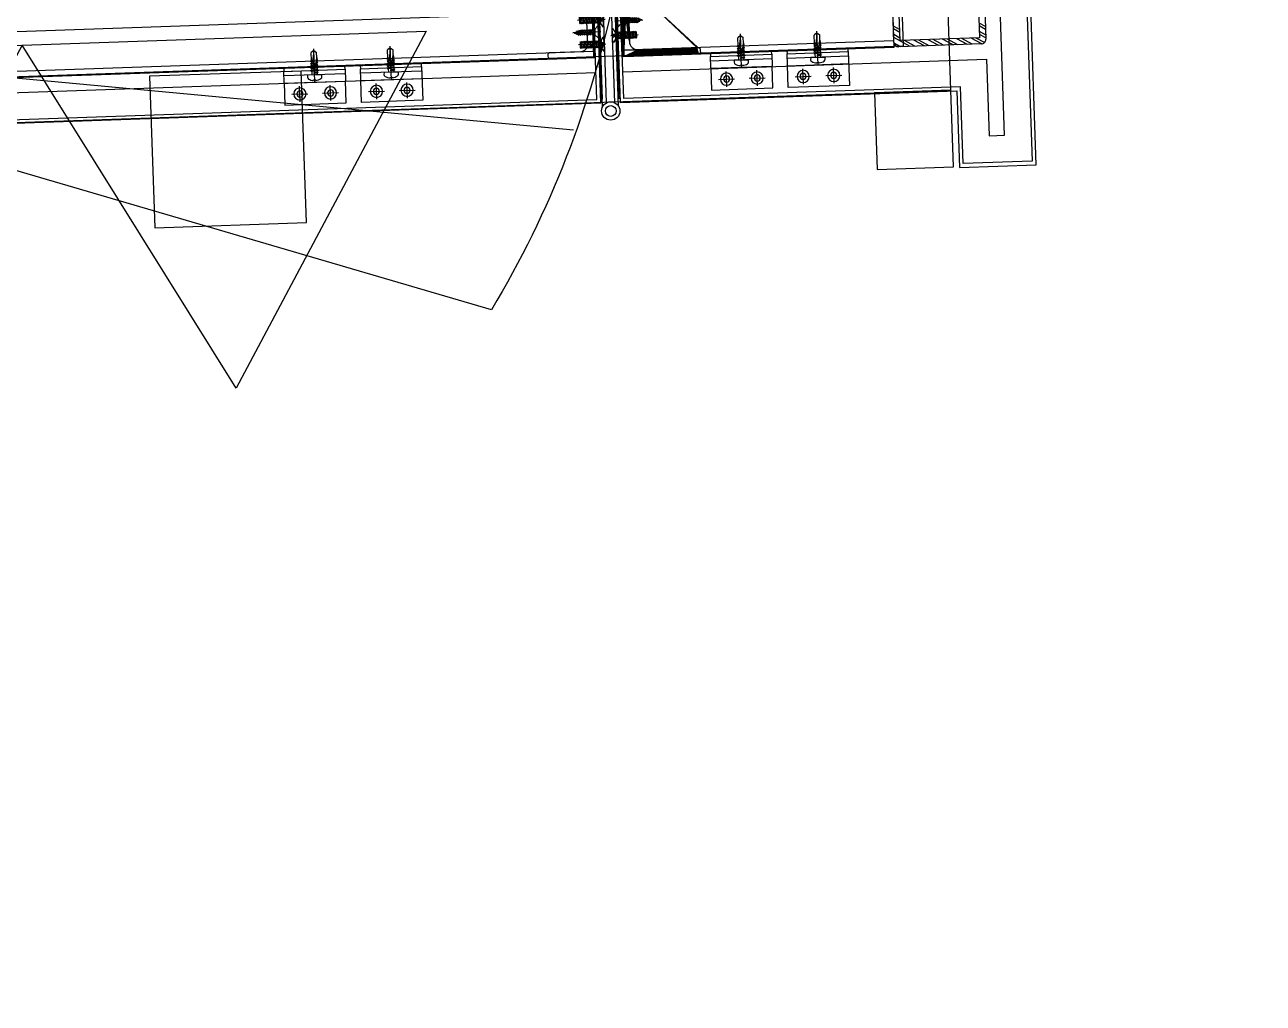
# Model space of a CAD drawing. Header units: inches. Extents: x 0 to 1813292486, y 0 to 3473589894.
# Drawn here: x 600506991 to 600507800, y 3473208569 to 3473209207 of the extents above; entities that cross this region are included whole.
import ezdxf

# ---------------------------------------------------------------- set-up
doc = ezdxf.new("R2010")
doc.units = ezdxf.units.IN
doc.header["$LTSCALE"] = 1000
doc.header["$MEASUREMENT"] = 0
for name, pattern in [('AX-MALL-WALL-P02-QT$0$CENTER', [2, 1.25, -0.25, 0.25, -0.25]), ('AX-MALL-WALL-P02-QT$0$DASHED', [0.75, 0.5, -0.25]), ('AX-MALL-WALL-P02-QT$0$HIDDEN', [0.375, 0.25, -0.125]), ('AX-MALL-WALL-P02-QT$0$HIDDENX2', [0.75, 0.5, -0.25])]:
    doc.linetypes.add(name, pattern=pattern)
for name, color, linetype in [('A-Anno-Note', 241, 'Continuous'), ('AX-MALL-P02-200$0$A-Anno-Note', 241, 'Continuous'), ('AX-MALL-WALL-P02$0$A-Anno-Note', 241, 'Continuous'), ('AX-MALL-WALL-P02-QT$0$@F08_Hardware', 13, 'Continuous'), ('AX-MALL-WALL-P02-QT$0$A-Anno-Note', 241, 'Continuous'), ('AX-MALL-WALL-P02-QT$0$A-Detl-Fine', 152, 'Continuous'), ('AX-MALL-WALL-P02-QT$0$A-Detl-Patt', 8, 'Continuous'), ('AX-MALL-WALL-P02-QT$0$A-Detl-Thin', 131, 'Continuous'), ('AX-MALL-WALL-P02-QT$0$AX-14#-WALL-XT-100$0$A-Detl-Fine', 152, 'Continuous'), ('AX-MALL-WALL-P02-QT$0$C18', 4, 'AX-MALL-WALL-P02-QT$0$CENTER'), ('AX-MALL-WALL-P02-QT$0$DASH', 8, 'AX-MALL-WALL-P02-QT$0$DASHED'), ('AX-MALL-WALL-P02-QT$0$F23_Wall', 2, 'Continuous'), ('AX-MALL-WALL-P02-QT$0$L18', 6, 'Continuous'), ('AX-MALL-WALL-P02-QT$0$M-Thin', 131, 'Continuous'), ('AX-MALL-WALL-P02-QT$0$PJ', 96, 'Continuous'), ('AX-MALL-WALL-P02-QT$0$STSF', 2, 'Continuous'), ('AX-MALL-WALL-P02-QT$0$tc', 4, 'Continuous'), ('AX-MALL-WALL-P02-QT$0$WZ', 2, 'Continuous'), ('AX-MALL-WALL-P02-QT$0$XC', 3, 'Continuous'), ('AX-MALL-WALL-P02-QT$0$XX', 6, 'AX-MALL-WALL-P02-QT$0$HIDDEN'), ('AX-MALL-WALL-P02-QT$0$zx', 1, 'AX-MALL-WALL-P02-QT$0$CENTER'), ('AX-MALL-WALL-P02-QT$0$尺寸标注', 8, 'Continuous'), ('PX-MALL-P02-LG$0$P-Exsh', 31, 'Continuous'), ('PX-MALL-P02-LG$0$P-Hydt-Boxx', 221, 'Continuous')]:
    doc.layers.add(name, color=color, linetype=linetype)

# ---------------------------------------------------------------- blocks, each defined once
blk = doc.blocks.new('AX-MALL-WALL-P02-QT$0$tj')
at = {"layer": 'AX-MALL-WALL-P02-QT$0$A-Detl-Patt'}
h = blk.add_hatch(dxfattribs=at)
h.set_pattern_fill('STEEL', color=256, scale=100.0000000000001, angle=50.43183869082386)
h.set_pattern_definition([(75.00000000004839, (-14278.19445574284, 156289.8254051208), (-153.3407249234246, 41.08752340989569), []), (75.00000000004839, (-14317.88195610046, 156358.5661673546), (-153.3407249234246, 41.08752340989569), [])])
edge = h.paths.add_edge_path()
edge.add_line((88101.273016572, 47666.64152574539), (87883.93542659283, 47459.84604215622))
edge.add_line((87883.93542659283, 47459.84604215622), (91571.54751467705, 43584.64122533798))
edge.add_arc((262949.389629302, 558937.705083496), 543101.4133620498, 251.6057364187558, 260.0288666978238)
edge.add_arc((172180.8466627672, -2862.146247219684), 27099.9982179492, 64.7128659603706, 96.9316049602786, ccw=False)
edge.add_arc((262948.9730309481, 558936.3205539446), 543099.9677998082, 261.6155114784545, 271.7251478115656)
edge.add_line((279298.9759148359, 16082.51663446426), (279298.9759315252, 16382.65274763107))
edge.add_arc((262948.9742454757, 558936.3204835369), 542799.9676941936, 261.62020364125146, 271.7261014454634, ccw=False)
edge.add_arc((172180.8456921196, -2862.14609140989), 27400.00151046549, 64.80631838577902, 96.83815911678944)
edge.add_arc((262949.394896181, 558937.7037490648), 542801.4137571028, 251.6136389015772, 260.02417327084333, ccw=False)
edge.add_line((91737.26096642017, 43845.69257831573), (88101.273016572, 47666.64152574539))
blk = doc.blocks.new('AX-MALL-WALL-P02-QT$0$jjzx2')
at = {"layer": 'AX-MALL-WALL-P02-QT$0$A-Detl-Fine'}
for points in [[(184532.5905005932, -128598.3761434555), (184541.2403966188, -128848.226457119), (185737.3219988346, -128806.8177371025), (185728.6689335108, -128556.9674711227)], [(184562.5725380182, -128597.3381562233), (184570.1844468117, -128817.2064323425), (185706.3015936613, -128777.8737001419), (185698.6869090796, -128558.0058383942)]]:
    blk.add_lwpolyline(points, dxfattribs=at)
blk.add_lwpolyline([(185689.0814121962, -128858.5032520294), (185739.0514750481, -128856.7732720375), (185737.321495533, -128806.8032097816), (185687.3514329195, -128808.5331892967)], close=True, dxfattribs=at)
blk = doc.blocks.new('AX-MALL-WALL-P02-QT$0$A$C002B55B7')
at = {"ltscale": 10}
h = blk.add_hatch(dxfattribs=at)
h.set_pattern_fill('ANSI32', color=1, scale=0.5, angle=1.272221872585407e-14)
h.set_pattern_definition([(44.99999999999999, (-15411800.43767611, -8863147.226349242), (-1.683798022700467, 1.683798022700466), []), (44.99999999999999, (-15411799.31514361, -8863147.226349242), (-1.683798022700467, 1.683798022700466), [])])
edge = h.paths.add_edge_path()
edge.add_line((0, 0), (0, 50))
edge.add_line((0, 50), (2.666666666045785, 50))
edge.add_arc((2.666666666045785, 48.66666666604578), 1.333333333954215, 0, 90, ccw=False)
edge.add_line((4, 48.66666666604578), (4, 9.5))
edge.add_arc((9.5, 9.5), 5.5, 180, 270)
edge.add_line((9.5, 4), (48.66666666604578, 4))
edge.add_arc((48.66666666604578, 2.666666666045785), 1.333333333954215, 0, 90, ccw=False)
edge.add_line((50, 2.666666666045785), (50, 0))
edge.add_line((50, 0), (0, 0))
at = {"color": 2}
blk.add_lwpolyline([(0, 0), (0, 50), (2.666666666045785, 50, -0.4142135623730951), (4, 48.66666666604578), (4, 9.5, 0.4142135623730951), (9.5, 4), (48.66666666604578, 4, -0.4142135623730951), (50, 2.666666666045785), (50, 0), (0, 0)], format="xyb", dxfattribs=at)
blk = doc.blocks.new('AX-MALL-WALL-P02-QT$0$ld')
at = {"layer": 'AX-MALL-WALL-P02-QT$0$@F08_Hardware'}
for p, q in [((-3.086409948303611, 0), (14.87003548886082, 0)), ((-2, 1.625000000007276), (-2, -1.624999999992724)), ((-2, 0.9399999999805004), (-0.7765429112259881, 0.9400000000096043)), ((0, 2.400000000001455), (-1.5, 4.625000000007276)), ((-0.7765429112259881, 0.9400000000096043), (-0.7765429112259881, -0.9399999999950523)), ((0, 2.400000000001455), (0, -2.399999999986903)), ((0.5, 1.900000000001455), (0.9532639619610563, 1.900000000001455)), ((1.319930628626025, 1.646504776326765), (0.9532639619610563, 1.900000000001455)), ((0.9532639619610563, 1.900000000001455), (0.9532639619610563, -1.899999999986903)), ((0.9532639619610563, 0.4465047763296752), (1.253263961960329, -2.253495223671052)), ((1.319930628626025, 1.646504776326765), (1.753263961960329, 2.246504776328948)), ((1.319930628626025, 1.646504776326765), (1.392152850850835, 0.9965047763289476)), ((2.319930628626025, 1.646504776326765), (1.753263961960329, 2.246504776328948)), ((1.753263961960329, 2.246504776328948), (2.253263961960329, -2.253495223671052)), ((2.319930628626025, 1.646504776326765), (2.753263961960329, 2.246504776328948)), ((2.319930628626025, 1.646504776326765), (2.392152850850835, 0.9965047763289476)), ((3.319930628626025, 1.646504776326765), (2.753263961960329, 2.246504776328948)), ((2.753263961960329, 2.246504776328948), (3.253263961960329, -2.253495223671052)), ((3.319930628626025, 1.646504776326765), (3.753263961960329, 2.246504776328948)), ((3.319930628626025, 1.646504776326765), (3.392152850850835, 0.9965047763289476)), ((4.319930628626025, 1.646504776326765), (3.753263961960329, 2.246504776328948)), ((3.753263961960329, 2.246504776328948), (4.253263961960329, -2.253495223671052)), ((4.319930628626025, 1.646504776326765), (4.753263961960329, 2.246504776328948)), ((4.319930628626025, 1.646504776326765), (4.392152850850835, 0.9965047763289476)), ((5.319930628626025, 1.646504776326765), (4.753263961960329, 2.246504776328948)), ((4.753263961960329, 2.246504776328948), (5.253263961960329, -2.253495223671052)), ((5.319930628626025, 1.646504776326765), (5.753263961960329, 2.246504776328948)), ((5.319930628626025, 1.646504776326765), (5.392152850850835, 0.9965047763289476)), ((6.319930628626025, 1.646504776326765), (5.753263961960329, 2.246504776328948)), ((5.753263961960329, 2.246504776328948), (6.253263961960329, -2.253495223671052)), ((6.319930628626025, 1.646504776326765), (6.753263961960329, 2.246504776328948)), ((6.319930628626025, 1.646504776326765), (6.392152850850835, 0.9965047763289476)), ((7.319930628626025, 1.646504776326765), (6.753263961960329, 2.246504776328948)), ((6.753263961960329, 2.246504776328948), (7.253263961960329, -2.253495223671052)), ((7.319930628626025, 1.646504776326765), (7.753263961960329, 2.246504776328948)), ((7.319930628626025, 1.646504776326765), (7.392152850850835, 0.9965047763289476)), ((8.319930628626025, 1.646504776326765), (7.753263961960329, 2.246504776328948)), ((7.753263961960329, 2.246504776328948), (8.253263961960329, -2.253495223671052)), ((8.319930628626025, 1.646504776326765), (8.753263961960329, 2.246504776328948)), ((8.319930628626025, 1.646504776326765), (8.392152850850835, 0.9965047763289476)), ((9.319930628626025, 1.646504776326765), (8.753263961960329, 2.246504776328948)), ((8.753263961960329, 2.246504776328948), (9.253263961960329, -2.253495223671052)), ((9.319930628626025, 1.646504776326765), (9.753263961960329, 2.246504776328948)), ((9.319930628626025, 1.646504776326765), (9.392152850850835, 0.9965047763289476)), ((10.31993062862603, 1.646504776326765), (9.753263961960329, 2.246504776328948)), ((9.753263961960329, 2.246504776328948), (10.25326396196033, -2.253495223671052)), ((10.31993062862603, 1.646504776326765), (10.75326396196033, 2.246504776328948)), ((10.31993062862603, 1.646504776326765), (10.39215285085083, 0.9965047763289476)), ((11.31993062862603, 1.646504776326765), (10.75326396196033, 2.246504776328948)), ((10.75326396196033, 2.246504776328948), (11.25326396196033, -2.253495223671052)), ((11.31993062862603, 1.646504776326765), (11.75326396196033, 2.246504776328948)), ((11.31993062862603, 1.646504776326765), (11.39215285085083, 0.9965047763289476)), ((12.31993062862603, 1.646504776326765), (11.75326396196033, 2.246504776328948)), ((11.75326396196033, 2.246504776328948), (12.25326396196033, -2.253495223671052)), ((12.31993062862603, 1.646504776326765), (12.75326396196033, 2.246504776328948)), ((12.31993062862603, 1.646504776326765), (12.39215285085083, 0.9965047763289476)), ((13.31993062862603, 1.646504776326765), (12.75326396196033, 2.246504776328948)), ((12.75326396196033, 2.246504776328948), (13.25326396196033, -2.253495223671052)), ((13.31993062862603, 1.646504776326765), (13.65326396196178, 2.108043237865786)), ((13.31993062862603, 1.646504776326765), (13.39215285085083, 0.9965047763289476)), ((13.65326396196178, 2.108043237865786), (13.65326396196178, -1.699649069825682)), ((-2, -0.9399999999950523), (-0.7765429112259881, -0.9399999999950523)), ((0, -2.399999999986903), (-1.5, -4.624999999992724)), ((0.5, -1.899999999986903), (0.9532639619610563, -1.899999999986903)), ((0.9532639619610563, -1.899999999986903), (1.253263961960329, -2.253495223671052)), ((1.686597295294632, -1.653495223672508), (1.253263961960329, -2.253495223671052)), ((1.614375073073461, -1.003495223671052), (1.686597295294632, -1.653495223672508)), ((1.686597295294632, -1.653495223672508), (2.253263961960329, -2.253495223671052)), ((2.686597295294632, -1.653495223672508), (2.253263961960329, -2.253495223671052)), ((2.614375073073461, -1.003495223671052), (2.686597295294632, -1.653495223672508)), ((2.686597295294632, -1.653495223672508), (3.253263961960329, -2.253495223671052)), ((3.686597295294632, -1.653495223672508), (3.253263961960329, -2.253495223671052)), ((3.614375073073461, -1.003495223671052), (3.686597295294632, -1.653495223672508)), ((3.686597295294632, -1.653495223672508), (3.753263961960329, -1.724083458964742)), ((3.753263961960329, -1.724083458964742), (4.253263961960329, -2.253495223671052)), ((4.686597295294632, -1.653495223672508), (4.253263961960329, -2.253495223671052)), ((4.614375073073461, -1.003495223671052), (4.686597295294632, -1.653495223672508)), ((4.686597295294632, -1.653495223672508), (5.253263961960329, -2.253495223671052)), ((5.686597295294632, -1.653495223672508), (5.253263961960329, -2.253495223671052)), ((5.614375073073461, -1.003495223671052), (5.686597295294632, -1.653495223672508)), ((5.686597295294632, -1.653495223672508), (6.253263961960329, -2.253495223671052)), ((6.686597295294632, -1.653495223672508), (6.253263961960329, -2.253495223671052)), ((6.614375073073461, -1.003495223671052), (6.686597295294632, -1.653495223672508)), ((6.686597295294632, -1.653495223672508), (7.253263961960329, -2.253495223671052)), ((7.686597295294632, -1.653495223672508), (7.253263961960329, -2.253495223671052)), ((7.614375073073461, -1.003495223671052), (7.686597295294632, -1.653495223672508)), ((7.686597295294632, -1.653495223672508), (8.253263961960329, -2.253495223671052)), ((8.686597295294632, -1.653495223672508), (8.253263961960329, -2.253495223671052)), ((8.614375073073461, -1.003495223671052), (8.686597295294632, -1.653495223672508)), ((8.686597295294632, -1.653495223672508), (9.253263961960329, -2.253495223671052)), ((9.686597295294632, -1.653495223672508), (9.253263961960329, -2.253495223671052)), ((9.614375073073461, -1.003495223671052), (9.686597295294632, -1.653495223672508)), ((9.686597295294632, -1.653495223672508), (10.25326396196033, -2.253495223671052)), ((10.68659729529463, -1.653495223672508), (10.25326396196033, -2.253495223671052)), ((10.61437507307346, -1.003495223671052), (10.68659729529463, -1.653495223672508)), ((10.68659729529463, -1.653495223672508), (11.25326396196033, -2.253495223671052)), ((11.68659729529463, -1.653495223672508), (11.25326396196033, -2.253495223671052)), ((11.61437507307346, -1.003495223671052), (11.68659729529463, -1.653495223672508)), ((11.68659729529463, -1.653495223672508), (12.25326396196033, -2.253495223671052)), ((12.68659729529463, -1.653495223672508), (12.25326396196033, -2.253495223671052)), ((12.61437507307346, -1.003495223671052), (12.68659729529463, -1.653495223672508)), ((12.68659729529463, -1.653495223672508), (13.25326396196033, -2.253495223671052)), ((13.65326396196178, -1.699649069825682), (13.25326396196033, -2.253495223671052))]:
    blk.add_line(p, q, dxfattribs=at)
blk.add_lwpolyline([(-1.5, -4.624999999992724), (-2, -4.624999999992724), (-2, 4.625000000007276), (-1.5, 4.625000000007276)], dxfattribs=at)
for centre, start, end in [((0.5, 2.400000000001455), 180, 270), ((0.5, -2.399999999986903), 90, 180)]:
    blk.add_arc(centre, 0.5, start, end, dxfattribs=at)
blk = doc.blocks.new('AX-MALL-WALL-P02-QT$0$GB846-85-ST3_5×16-C-H')
at = {"color": 3, "linetype": 'Continuous'}
for p, q in [((-2.350000000000051, 4.09999999999981), (-2.349999999999795, -4.100000000000207)), ((-2.350000000000051, 4.09999999999981), (-2.149999999999977, 4.099999999999795)), ((-2.149999999999977, 4.099999999999795), (-2.149999999999835, -4.100000000000207)), ((-2.149999999999977, 4.099999999999795), (0, 1.94999999999979)), ((0, 1.94999999999979), (0, 1.419999999999789)), ((0.09999999999999432, 1.319999999999794), (0.7950245569608967, 1.319999999999794)), ((1.051945426750365, 1.764999999999915), (0.7950245569608967, 1.319999999999794)), ((1.051945426750365, 1.764999999999915), (1.308866296539833, 1.319999999999794)), ((1.308866296539861, 1.319999999999794), (2.095024556960908, 1.31999999999978)), ((2.351945426750376, 1.764999999999915), (2.095024556960908, 1.319999999999794)), ((2.351945426750376, 1.764999999999915), (2.608866296539844, 1.319999999999794)), ((2.608866296539901, 1.31999999999978), (3.395024556960919, 1.319999999999794)), ((3.651945426750387, 1.764999999999915), (3.395024556960919, 1.319999999999794)), ((3.651945426750387, 1.764999999999915), (3.908866296539856, 1.319999999999794)), ((3.908866296539884, 1.31999999999978), (4.695024556960874, 1.319999999999794)), ((4.951945426750399, 1.764999999999915), (4.695024556960931, 1.319999999999794)), ((4.951945426750399, 1.764999999999915), (5.208866296539867, 1.319999999999794)), ((5.208866296539895, 1.31999999999978), (5.995024556960914, 1.31999999999978)), ((6.25194542675041, 1.764999999999915), (5.995024556960942, 1.319999999999794)), ((6.25194542675041, 1.764999999999915), (6.508866296539878, 1.319999999999794)), ((6.508866296539907, 1.31999999999978), (7.295024556960954, 1.31999999999978)), ((7.551945426750422, 1.764999999999915), (7.295024556960954, 1.319999999999794)), ((7.551945426750422, 1.764999999999915), (7.80886629653989, 1.319999999999794)), ((7.80886629653989, 1.31999999999978), (8.595024556960965, 1.319999999999794)), ((8.851945426750433, 1.764999999999915), (8.595024556960965, 1.319999999999794)), ((8.851945426750433, 1.764999999999915), (9.108866296539901, 1.319999999999794)), ((9.10886629653993, 1.319999999999794), (9.895024556960948, 1.319999999999794)), ((10.15194542675044, 1.764999999999915), (9.895024556960976, 1.319999999999794)), ((10.15194542675044, 1.764999999999915), (10.40886629653991, 1.319999999999794)), ((10.40886629653991, 1.319999999999794), (10.46323809766736, 1.319999999999794)), ((11.28316833731253, 0.9803737745389469), (10.46323809766736, 1.319999999999794)), ((11.50758828104162, 1.369080519309406), (11.28316833731253, 0.9803737745389469)), ((11.50758828104162, 1.369080519309406), (11.87308449909588, 0.7360224996652249)), ((13.65000000000009, -2.557953848736361e-13), (11.87308449909588, 0.7360224996652107)), ((-2.349999999999795, -4.100000000000207), (-2.149999999999835, -4.100000000000207)), ((-2.149999999999835, -4.100000000000207), (0.1557106781187656, -1.79428932188155)), ((0.2480545732497035, -1.765000000000214), (0.2264213562374096, -1.765000000000214)), ((0.5049754430391431, -1.320000000000192), (0.2480545732497035, -1.765000000000214)), ((0.5049754430391147, -1.320000000000164), (1.291133703460275, -1.320000000000164)), ((1.291133703460304, -1.320000000000192), (1.548054573249715, -1.765000000000214)), ((1.804975443039154, -1.320000000000192), (1.548054573249715, -1.765000000000214)), ((1.804975443039154, -1.320000000000178), (2.591133703460315, -1.320000000000192)), ((2.591133703460315, -1.320000000000192), (2.848054573249726, -1.765000000000214)), ((3.104975443039166, -1.320000000000192), (2.848054573249726, -1.765000000000214)), ((3.104975443039137, -1.320000000000164), (3.891133703460326, -1.320000000000178)), ((3.891133703460326, -1.320000000000192), (4.148054573249738, -1.765000000000214)), ((4.404975443039177, -1.320000000000192), (4.148054573249738, -1.765000000000214)), ((4.404975443039149, -1.320000000000178), (5.191133703460338, -1.320000000000192)), ((5.191133703460338, -1.320000000000192), (5.448054573249749, -1.765000000000214)), ((5.704975443039189, -1.320000000000192), (5.448054573249749, -1.765000000000214)), ((5.704975443039189, -1.320000000000192), (6.491133703460349, -1.320000000000192)), ((6.491133703460349, -1.320000000000192), (6.74805457324976, -1.765000000000214)), ((7.0049754430392, -1.320000000000192), (6.74805457324976, -1.765000000000214)), ((7.004975443039172, -1.320000000000178), (7.79113370346036, -1.320000000000178)), ((7.79113370346036, -1.320000000000192), (8.048054573249772, -1.765000000000214)), ((8.304975443039211, -1.320000000000192), (8.048054573249772, -1.765000000000214)), ((8.304975443039211, -1.320000000000178), (9.091133703460372, -1.320000000000178)), ((9.091133703460372, -1.320000000000192), (9.348054573249783, -1.765000000000214)), ((9.604975443039223, -1.320000000000192), (9.348054573249783, -1.765000000000214)), ((9.604975443039223, -1.320000000000178), (10.40759906498641, -1.320000000000235)), ((10.40759906498641, -1.320000000000235), (10.64275694121662, -1.727305389430967)), ((11.00825315927105, -1.094247369786629), (10.64275694121662, -1.727305389430967)), ((11.64682206621967, -0.8297434680187052), (11.00825315927105, -1.094247369786629)), ((11.64682206621967, -0.8297434680187052), (11.87124200994879, -1.218450212789207)), ((12.23673822800311, -0.5853921931448838), (11.87124200994879, -1.218450212789207)), ((13.65000000000009, -1.989519660128281e-13), (12.23673822800311, -0.585392193144898))]:
    blk.add_line(p, q, dxfattribs=at)
at = {"color": 6, "linetype": 'Continuous'}
for p, q in [((0, 1.419999999999789), (0, -1.95000000000033)), ((2.842170943040401e-14, 1.367181195972819), (0.5049754430391431, -1.320000000000192)), ((0.7950245569608967, 1.319999999999794), (1.291133703460304, -1.320000000000192)), ((1.051945426750422, 1.764999999999816), (1.548054573249715, -1.7650000000002)), ((1.308866296539833, 1.319999999999794), (1.804975443039154, -1.320000000000192)), ((2.095024556960908, 1.319999999999794), (2.591133703460315, -1.320000000000192)), ((2.351945426750433, 1.764999999999816), (2.848054573249726, -1.7650000000002)), ((2.608866296539844, 1.319999999999794), (3.104975443039166, -1.320000000000192)), ((3.395024556960919, 1.319999999999794), (3.891133703460326, -1.320000000000192)), ((3.651945426750444, 1.764999999999816), (4.148054573249738, -1.7650000000002)), ((3.908866296539856, 1.319999999999794), (4.404975443039177, -1.320000000000192)), ((4.695024556960931, 1.319999999999794), (5.191133703460338, -1.320000000000192)), ((4.951945426750456, 1.764999999999816), (5.448054573249749, -1.7650000000002)), ((5.208866296539867, 1.319999999999794), (5.704975443039189, -1.320000000000192)), ((5.995024556960942, 1.319999999999794), (6.491133703460349, -1.320000000000192)), ((6.251945426750467, 1.764999999999816), (6.74805457324976, -1.7650000000002)), ((6.508866296539878, 1.319999999999794), (7.0049754430392, -1.320000000000192)), ((7.295024556960954, 1.319999999999794), (7.79113370346036, -1.320000000000192)), ((7.551945426750478, 1.764999999999816), (8.048054573249772, -1.7650000000002)), ((7.80886629653989, 1.319999999999794), (8.304975443039211, -1.320000000000192)), ((8.595024556960965, 1.319999999999794), (9.091133703460372, -1.320000000000192)), ((8.85194542675049, 1.764999999999816), (9.348054573249783, -1.7650000000002)), ((9.108866296539901, 1.319999999999794), (9.604975443039223, -1.320000000000192)), ((9.895024556960976, 1.319999999999794), (10.40759906498641, -1.320000000000235)), ((10.1519454267505, 1.764999999999816), (10.64275694121662, -1.727305389430967)), ((10.40886629653991, 1.319999999999794), (11.00825315927105, -1.094247369786629)), ((11.28316833731253, 0.9803737745389469), (11.64682206621967, -0.8297434680187052)), ((11.50758828104162, 1.369080519309406), (11.87124200994879, -1.218450212789207)), ((11.87308449909588, 0.7360224996651965), (12.23673822800311, -0.5853921931448838)), ((5.684341886080801e-14, -3.979039320256561e-13), (0.2480545732497035, -1.7650000000002))]:
    blk.add_line(p, q, dxfattribs=at)
at = {"color": 1, "linetype": 'AX-MALL-WALL-P02-QT$0$CENTER', "ltscale": 2.357947691000002}
for p, q in [((-3.92423110522725, -1.84741111297626e-13), (2.842170943040401e-14, -1.989519660128281e-13)), ((-3.490566122965134, -1.989519660128281e-13), (14.33188799097064, -1.989519660128281e-13))]:
    blk.add_line(p, q, dxfattribs=at)
at = {"color": 3, "linetype": 'Continuous'}
for centre, start, end in [((0.09999999999999432, 1.419999999999789), 180.0000000000024, 270), ((0.2264213562374096, -1.865000000000208), 90, 135.0000000000006)]:
    blk.add_arc(centre, 0.1, start, end, dxfattribs=at)
blk = doc.blocks.new('*U198')
at = {"layer": 'AX-MALL-WALL-P02-QT$0$C18', "color": 1, "ltscale": 2}
blk.add_line((0, 5.142561988594025), (0, -17.03404386090006), dxfattribs=at)
at = {"layer": 'AX-MALL-WALL-P02-QT$0$L18', "color": 4}
for p, q in [((-1.790000000000873, -1.147816335795142), (-1.790000000000873, 0)), ((1.790000000000873, -2.247816335793686), (1.790000000000873, 0)), ((-2.399999999999636, -1.5), (-1.790000000000873, -1.147816335795142)), ((-2.399999999999636, -1.5), (0.2342809638412291, -1.225595732932561)), ((-2.399999999999636, -1.5), (-1.790000000000873, -1.852183664204858)), ((-2.399999999999636, -3.100000000000364), (2.399999999999636, -2.600000000000364)), ((-2.399999999999636, -3.100000000000364), (-1.790000000000873, -2.747816335793686)), ((-2.399999999999636, -3.100000000000364), (-1.790000000000873, -3.452183664205222)), ((-2.399999999999636, -4.700000000000728), (2.399999999999636, -4.200000000000728)), ((-2.399999999999636, -4.700000000000728), (-1.790000000000873, -4.34781633579405)), ((-2.399999999999636, -4.700000000000728), (-1.790000000000873, -5.052183664205586)), ((-2.399999999999636, -6.299999999999272), (2.399999999999636, -5.799999999999272)), ((-2.399999999999636, -6.299999999999272), (-1.790000000000873, -5.947816335794414)), ((-2.399999999999636, -6.299999999999272), (-1.790000000000873, -6.65218366420595)), ((-2.399999999999636, -7.899999999999636), (-1.790000000000873, -7.547816335794778)), ((-2.399999999999636, -7.899999999999636), (-1.273355612604064, -7.78264120964559)), ((-2.399999999999636, -7.899999999999636), (-1.790000000000873, -8.252183664206314)), ((-1.790000000000873, -1.147816335795142), (0.2342809638412291, -0.8650955307894037)), ((-1.790000000000873, -1.852183664204858), (0.2342809638412291, -1.56946285919912)), ((-1.790000000000873, -2.747816335793686), (-1.790000000000873, -1.852183664204858)), ((-1.790000000000873, -2.747816335793686), (1.790000000000873, -2.247816335793686)), ((-1.790000000000873, -3.452183664205222), (1.790000000000873, -2.952183664205222)), ((-1.790000000000873, -4.34781633579405), (-1.790000000000873, -3.452183664205222)), ((-1.790000000000873, -4.34781633579405), (1.790000000000873, -3.84781633579405)), ((-1.790000000000873, -5.052183664205586), (1.790000000000873, -4.552183664205586)), ((-1.790000000000873, -5.947816335794414), (-1.790000000000873, -5.052183664205586)), ((-1.790000000000873, -5.947816335794414), (1.790000000000873, -5.447816335794414)), ((-1.790000000000873, -6.65218366420595), (1.790000000000873, -6.15218366420595)), ((-1.790000000000873, -7.547816335794778), (-1.790000000000873, -6.65218366420595)), ((-1.790000000000873, -7.547816335794778), (-0.9175382126813929, -7.425964130861757)), ((0.2342809638412291, -0.8650955307894037), (0.2342809638412291, -1.56946285919912)), ((0.4333070988686814, -7.237298584555901), (1.790000000000873, -7.047816335794778)), ((0.7141825614198751, -7.575605983185596), (2.399999999999636, -7.399999999999636)), ((0.7141825614198751, -7.90243749641013), (1.790000000000873, -7.752183664206314)), ((2.399999999999636, -2.600000000000364), (1.790000000000873, -2.247816335793686)), ((2.399999999999636, -2.600000000000364), (1.790000000000873, -2.952183664205222)), ((1.790000000000873, -3.84781633579405), (1.790000000000873, -2.952183664205222)), ((2.399999999999636, -4.200000000000728), (1.790000000000873, -3.84781633579405)), ((2.399999999999636, -4.200000000000728), (1.790000000000873, -4.552183664205586)), ((1.790000000000873, -5.447816335794414), (1.790000000000873, -4.552183664205586)), ((2.399999999999636, -5.799999999999272), (1.790000000000873, -5.447816335794414)), ((2.399999999999636, -5.799999999999272), (1.790000000000873, -6.15218366420595)), ((1.790000000000873, -7.047816335794778), (1.790000000000873, -6.15218366420595)), ((2.399999999999636, -7.399999999999636), (1.790000000000873, -7.047816335794778)), ((2.399999999999636, -7.399999999999636), (1.790000000000873, -7.752183664206314)), ((1.790000000000873, -8.647816335795142), (1.790000000000873, -7.752183664206314)), ((-2.399999999999636, -9.5), (-1.790000000000873, -9.147816335795142)), ((-2.399999999999636, -9.5), (-1.518995326587174, -9.408228679852982)), ((-2.399999999999636, -9.5), (-1.790000000000873, -9.852183664204858)), ((-1.790000000000873, -8.252183664206314), (-1.334698446698894, -8.188594061788535)), ((-1.790000000000873, -9.147816335795142), (-1.790000000000873, -8.252183664206314)), ((-1.790000000000873, -9.147816335795142), (-1.472953762578982, -9.103536135036848)), ((-1.790000000000873, -9.852183664204858), (-1.581684194792615, -9.823089278002954)), ((-1.790000000000873, -11.20167565273914), (-1.790000000000873, -9.852183664204858)), ((-1.790000000000873, -11.20167565273914), (-1.790000000000873, -14.60000000000036)), ((0, -16), (-1.790000000000873, -14.60000000000036)), ((0, -16), (1.790000000000873, -14.60000000000036)), ((0.7141825614198751, -8.798070167998958), (1.790000000000873, -8.647816335795142)), ((0.7141825614198751, -9.17560598318596), (2.399999999999636, -9)), ((0.7141825614198751, -9.502437496410494), (1.790000000000873, -9.352183664204858)), ((2.399999999999636, -9), (1.790000000000873, -8.647816335795142)), ((2.399999999999636, -9), (1.790000000000873, -9.352183664204858)), ((1.790000000000873, -9.352183664204858), (1.790000000000873, -14.60000000000036))]:
    blk.add_line(p, q, dxfattribs=at)
blk.add_lwpolyline([(4.549999999999272, 0, 0.414213562373095), (4.75, 0.2000000000007276), (4.75, 1.39147638815848, 0.2654033233867933), (4.06568705400241, 2.589861303315047, 0.108659312189883), (0.7999999999992724, 3.659899496853541), (0.7999999999992724, 3.315608971053734), (-0.7999999999992724, 3.315608971053734), (-0.7999999999992724, 3.659899496853541, 0.1086593121898847), (-4.06568705400241, 2.589861303315047, 0.2654033233867933), (-4.75, 1.39147638815848), (-4.75, 0.2000000000007276, 0.414213562373095), (-4.549999999999272, 0)], format="xyb", close=True, dxfattribs=at)
blk.add_lwpolyline([(0, -16), (0.7141825614198751, -10.25704931750261), (0.7141825614198751, -7.536688384094305, 0.4176573264866609), (0.4106596181591158, -7.236709070022698, 0.08336651052848376), (-1.234698998669046, -7.526820576113096), (-1.790000000000873, -11.20167565273914)], format="xyb", dxfattribs=at)
blk = doc.blocks.new('AX-MALL-WALL-P02-QT$0$盘头自钻自攻钉ST4-8')
at = {"layer": 'AX-MALL-WALL-P02-QT$0$尺寸标注'}
blk.add_blockref('*U198', (0, 0), dxfattribs=at)
blk = doc.blocks.new('AX-MALL-WALL-P02-QT$0$A$C61293B14')
at = {"layer": 'AX-MALL-WALL-P02-QT$0$tc'}
for radius in [4, 2]:
    blk.add_circle((0, 0), radius, dxfattribs=at)
at = {"layer": 'AX-MALL-WALL-P02-QT$0$zx'}
for p, q in [((-5.199824257346336, 0), (5.199824257317232, 0)), ((0, 5.036975615854317), (0, -5.036975615847041))]:
    blk.add_line(p, q, dxfattribs=at)
blk = doc.blocks.new('AX-MALL-WALL-P02-QT$0$A$C41DD6A87')
at = {"layer": 'AX-MALL-WALL-P02-QT$0$tc'}
h = blk.add_hatch(dxfattribs=at)
h.set_pattern_fill('ANSI31', color=256, scale=0.5, angle=-90.00000000000001, style=0)
h.set_pattern_definition([(225.0000000000001, (28362.68611018802, -179426.704915055), (-1.122532015133644, 1.122532015133644), [])])
h.paths.add_polyline_path([(40, 20), (0, 20), (0, 22), (40, 22)])
at = {"layer": 'AX-MALL-WALL-P02-QT$0$PJ'}
for points in [[(40, 20), (0, 20), (0, 22), (40, 22)], [(40, 20), (0, 20), (0, -2.00031700823456), (40, -2.00031700823456)]]:
    blk.add_lwpolyline(points, close=True, dxfattribs=at)
at = {"layer": 'AX-MALL-WALL-P02-QT$0$XX'}
for p, q in [((0, 17), (40, 17)), ((0, 11.99968299176544), (40, 11.99968299176544))]:
    blk.add_line(p, q, dxfattribs=at)
at = {"layer": 'AX-MALL-WALL-P02-QT$0$tc', "rotation": 180}
for p in [(10.00773325189948, 4.856510433368385), (30.00773325189948, 4.856510433368385)]:
    blk.add_blockref('AX-MALL-WALL-P02-QT$0$A$C61293B14', p, dxfattribs=at)
at = {"layer": 'AX-MALL-WALL-P02-QT$0$WZ', "extrusion": (1.112429078900672e-34, 1.017801628166565e-23, -1), "zscale": -1, "rotation": 180}
blk.add_blockref('AX-MALL-WALL-P02-QT$0$盘头自钻自攻钉ST4-8', (-20, 17), dxfattribs=at)
blk = doc.blocks.new('AX-MALL-WALL-P02-QT$0$A$C715D18B8')
at = {"layer": 'AX-MALL-WALL-P02-QT$0$tc'}
h = blk.add_hatch(dxfattribs=at)
h.set_pattern_fill('ANSI31', color=256, scale=0.5, angle=-180, style=0)
h.set_pattern_definition([(225, (28362.68611018802, -179426.704915055), (-1.122532015133644, 1.122532015133644), [])])
h.paths.add_polyline_path([(40, 20), (0, 20), (0, 22), (40, 22)])
at = {"layer": 'AX-MALL-WALL-P02-QT$0$PJ'}
blk.add_line((0, 17), (40, 17), dxfattribs=at)
blk.add_lwpolyline([(40, 20), (0, 20), (0, 22), (40, 22)], close=True, dxfattribs=at)
blk.add_lwpolyline([(40, 12.49968299269676), (40, 20), (0, 20), (0, 12.49968299269676)], dxfattribs=at)
at = {"layer": 'AX-MALL-WALL-P02-QT$0$XX'}
blk.add_line((0, 11.99968299269676), (40, 11.99968299269676), dxfattribs=at)
blk.add_lwpolyline([(40, 12.49968299269676), (40, -2.000317007303238), (0, -2.000317007303238), (0, 12.49968299269676)], dxfattribs=at)
at = {"layer": 'AX-MALL-WALL-P02-QT$0$tc', "rotation": 180}
for p in [(10.00773325189948, 4.856510434299707), (30.00773325189948, 4.856510434299707)]:
    blk.add_blockref('AX-MALL-WALL-P02-QT$0$A$C61293B14', p, dxfattribs=at)
at = {"layer": 'AX-MALL-WALL-P02-QT$0$WZ', "extrusion": (1.112470375349305e-34, 1.017801628166565e-23, -1), "zscale": -1, "rotation": 180}
blk.add_blockref('AX-MALL-WALL-P02-QT$0$盘头自钻自攻钉ST4-8', (-20, 17), dxfattribs=at)
blk = doc.blocks.new('AX-MALL-WALL-P02-QT$0$A$C4D6066B9')
at = {"rotation": 180}
for name, p in [('AX-MALL-WALL-P02-QT$0$A$C715D18B8', (0, 22)), ('AX-MALL-WALL-P02-QT$0$A$C41DD6A87', (50, 22))]:
    blk.add_blockref(name, p, dxfattribs=at)
blk = doc.blocks.new('AX-MALL-WALL-P02-QT$0$1300XF')
at = {"ltscale": 10}
h = blk.add_hatch(dxfattribs=at)
h.set_pattern_fill('ANSI32', color=1, scale=0.5, angle=0.00822938561474375)
h.set_pattern_definition([(45.00822938561474, (-14800619.95787651, -9006674.25983179), (-1.684039849030149, 1.683556161634803), []), (45.00822938561474, (-14800618.83534402, -9006674.259670561), (-1.684039849030149, 1.683556161634803), [])])
edge = h.paths.add_edge_path()
edge.add_line((927.608148522675, -464.7940306160017), (935.0587640907615, -435.7339492756873))
edge.add_line((935.0587640907615, -435.7339492756873), (932.4756457525655, -435.0716723482474))
edge.add_arc((932.1445072739734, -436.3632315229042), 1.333333339283384, 75.6198766673752, 165.6198766673752)
edge.add_line((930.8529480993166, -436.0320930443122), (925.8444787506596, -455.5669255033135))
edge.add_arc((921.4854665529565, -454.4493331667036), 4.499999996730435, 255.619876967574, 345.61987696757404, ccw=False)
edge.add_line((920.3678742163465, -458.8083453644067), (900.8330417609541, -453.799876026751))
edge.add_arc((900.5019032880082, -455.0914351883112), 1.333333325194747, 75.61987676262761, 165.6198767626276)
edge.add_line((899.210344126448, -454.7602967153653), (898.548067178519, -457.3434150535031))
edge.add_line((898.548067178519, -457.3434150535031), (927.608148522675, -464.7940306160017))
at = {"layer": 'AX-MALL-WALL-P02-QT$0$M-Thin', "linetype": 'Continuous'}
h = blk.add_hatch(dxfattribs=at)
h.set_pattern_fill('ANSI37', color=8, angle=270, style=0)
h.set_pattern_definition([(314.9999999999999, (-27469772.11051247, 46087510.2456787), (2.245064030267289, 2.245064030267288), []), (45, (-27469772.11051247, 46087510.2456787), (-2.245064030267288, 2.245064030267289), [])])
h.paths.add_polyline_path([(936.2815259303898, -495.4048486705869), (935.3128208852722, -495.1566339432611), (953.4215885325684, -424.4837322700769), (954.3902935758815, -424.7319470010698)])
h = blk.add_hatch(dxfattribs=at)
h.set_pattern_fill('ANSI37', color=8, angle=270, style=0)
h.set_pattern_definition([(314.9999999999999, (-27469781.80739798, 46087469.09963483), (2.245064030267289, 2.245064030267288), []), (45, (-27469781.80739798, 46087469.09963483), (-2.245064030267288, 2.245064030267289), [])])
h.paths.add_polyline_path([(946.4978983532637, -469.6342116054147), (945.5291933155968, -469.3859968818724), (957.9399292897433, -420.9507449306548), (958.9086343328818, -421.1989596411586)])
h = blk.add_hatch(dxfattribs=at)
h.set_pattern_fill('ANSI37', color=8, angle=270, style=0)
h.set_pattern_definition([(314.9999999999999, (-27570213.74020114, 46243201.21663786), (2.245064030267289, 2.245064030267288), []), (45, (-27570213.74020114, 46243201.21663786), (-2.245064030267288, 2.245064030267289), [])])
h.paths.add_polyline_path([(927.6081500835717, -464.7940245735808), (928.5768551193178, -465.0422392915934), (936.0203368197544, -435.9810661896481), (935.051631776616, -435.7328514847904)])
h = blk.add_hatch(dxfattribs=at)
h.set_pattern_fill('ANSI37', color=8, angle=270, style=0)
h.set_pattern_definition([(314.9999999999999, (-27570215.54331563, 46243242.36268171), (2.245064030267289, 2.245064030267288), []), (45, (-27570215.54331563, 46243242.36268171), (-2.245064030267288, 2.245064030267289), [])])
h.paths.add_polyline_path([(925.1414179670974, -492.5503793973476), (924.1727129332721, -492.3021646682173), (938.442606769444, -436.6022520288243), (939.4113118089736, -436.8504667579546)])
at = {"color": 8}
for p, q in [((1124.191081777157, -503.5532036013901), (1120.904094310419, -500.2662161345943)), ((1127.730033567175, -516.0724124833941), (1119.072394248098, -507.414773164317)), ((1122.817306877987, -508.9146207942977), (1119.530319411249, -505.6276333276182)), ((1123.733156613947, -505.3403434380889), (1120.446169147326, -502.0533559713513)), ((1121.693021520914, -514.5255275274976), (1118.187555603683, -511.0200616102666)), ((1130.748541547044, -516.8458554632962), (1125.196766747104, -511.2940806634142)), ((1136.785553595051, -518.3927404191345), (1131.233778797032, -512.8409656211152)), ((1139.804061574803, -519.1661833989783), (1134.2522867769, -513.6144086010172)), ((1145.841073622927, -520.7130683567375), (1140.289298824908, -515.1612935587182)), ((1148.859581602679, -521.4865113365813), (1143.307806804776, -515.9347365386784)), ((1177.993630584271, -519.1896648649126), (1174.706643113808, -515.9026773944497)), ((1178.451555747539, -517.4025250282139), (1175.164568277018, -514.1155375577509)), ((1154.896593648882, -523.0333962924778), (1149.344818850979, -517.4816214945167)), ((1157.915101628692, -523.8068392723799), (1152.363326830731, -518.2550644744188)), ((1163.952113676816, -525.3537242300226), (1158.400338876992, -519.8019494302571)), ((1166.970621656568, -526.1271672099247), (1161.418846856744, -520.5753924101009)), ((1172.992289086746, -527.6587075497373), (1167.455858904868, -522.1222773678601)), ((1174.915188586281, -527.3365420494229), (1170.47436688462, -522.8957203477621)), ((1176.619855686964, -524.5510820596828), (1173.332868216559, -521.2640945892781)), ((1177.077780850232, -522.7639422230422), (1173.790793379769, -519.4769547525793))]:
    blk.add_line(p, q, dxfattribs=at)
at = {"color": 4, "ltscale": 10}
blk.add_lwpolyline([(952.2166069821105, -429.1864013746381, -0.08331468260540871), (817.0773010216653, -604.1000171712949), (274.1162508055568, -255.7887004967779), (952.2949094976648, -429.2064241860062), (996.8880384489894, -254.8176262397319), (318.7093797512352, -81.39990255609155), (274.1162508055568, -255.7887004967779)], format="xyb", dxfattribs=at)
at = {"color": 3, "ltscale": 10}
blk.add_lwpolyline([(923.5521761383861, -494.7239272817387), (267.2534666656866, -326.5625127814128), (282.1684462223202, -268.3424600809813), (284.590208824724, -268.9629968851223)], dxfattribs=at)
at = {"color": 8, "linetype": 'AX-MALL-WALL-P02-QT$0$HIDDENX2', "ltscale": 15}
blk.add_lwpolyline([(279.0832347776741, -294.4952929709107), (928.6010089553893, -460.9192044194788)], dxfattribs=at)
at = {"color": 2, "ltscale": 10}
blk.add_lwpolyline([(934.0866869147867, -499.9418543819338), (953.4215885325684, -424.4837322700769), (950.9998259339482, -423.8631954770535), (932.2675759475096, -496.9693552757963)], dxfattribs=at)
at = {"layer": 'AX-MALL-WALL-P02-QT$0$A-Anno-Note', "color": 3}
for points in [[(284.590208824724, -268.9629968851223), (270.2957660797401, -324.7612869851291), (921.7509503363981, -491.6816278770566)], [(274.6395236738026, -307.8089487962425), (926.0947079192265, -474.7292896881117)], [(921.7509503363981, -491.6816278770566), (936.0311015433981, -435.9839002731605)], [(923.5521761383861, -494.7239272817387), (938.4426691922708, -436.6020085550263), (936.0209066029638, -435.9814717713743)]]:
    blk.add_lwpolyline(points, dxfattribs=at)
at = {"layer": 'AX-MALL-WALL-P02-QT$0$A-Anno-Note', "color": 2}
for points in [[(285.5340348462923, -269.3082487191423), (935.0518090166152, -435.732160186395)], [(278.0903759002686, -298.3701131269336), (928.5768551193178, -465.0422392915934)], [(278.0903759002686, -298.3701131269336), (928.5768551193178, -465.0422392915934)], [(946.4978983532637, -469.6342116054147), (962.965884052217, -473.8538618534803)]]:
    blk.add_lwpolyline(points, dxfattribs=at)
blk.add_lwpolyline([(927.608148522675, -464.7940306160017), (935.0587640907615, -435.7339492756873), (932.4756457525655, -435.0716723482474, 0.4142135623730951), (930.8529480993166, -436.0320930443122), (925.8444787506596, -455.5669255033135, -0.4142135623730951), (920.3678742163465, -458.8083453644067), (900.8330417609541, -453.799876026751, 0.4142135623730951), (899.210344126448, -454.7602967153653), (898.548067178519, -457.3434150535031), (927.608148522675, -464.7940306160017)], format="xyb", dxfattribs=at)
at = {"layer": 'AX-MALL-WALL-P02-QT$0$A-Anno-Note', "color": 6}
blk.add_lwpolyline([(947.4907572306693, -465.7593914549798), (963.9587429277599, -469.9790416955948)], dxfattribs=at)
at = {"layer": 'AX-MALL-WALL-P02-QT$0$AX-14#-WALL-XT-100$0$A-Detl-Fine', "color": 2}
blk.add_lwpolyline([(928.5768551211222, -465.0422392934561), (936.0272754784673, -435.9829193092883)], dxfattribs=at)
at = {"layer": 'AX-MALL-WALL-P02-QT$0$DASH', "color": 8, "linetype": 'AX-MALL-WALL-P02-QT$0$HIDDENX2', "ltscale": 5}
blk.add_line((1118.517087886052, -509.5819615703076), (947.4908799417317, -465.7589125335217), dxfattribs=at)
at = {"layer": 'AX-MALL-WALL-P02-QT$0$F23_Wall'}
blk.add_lwpolyline([(923.9152840077877, -497.3355998322368), (939.4112493823632, -436.8507102317526), (941.833011973591, -437.4712470378727), (926.9396982136532, -495.6041743252426)], dxfattribs=at)
for radius in [6, 3.5]:
    blk.add_circle((928.2799868601724, -501.4525609668344), radius, dxfattribs=at)
at = {"layer": 'AX-MALL-WALL-P02-QT$0$M-Thin', "color": 8, "linetype": 'Continuous'}
for points in [[(936.2815259303898, -495.4048486705869), (935.3128208852722, -495.1566339432611), (953.4215885325684, -424.4837322700769), (954.3902935758815, -424.7319470010698)], [(946.4978983532637, -469.6342116054147), (945.5291933155968, -469.3859968818724), (957.9399292897433, -420.9507449306548), (958.9086343328818, -421.1989596411586)], [(927.6081500835717, -464.7940245735808), (928.5768551193178, -465.0422392915934), (936.0203368197544, -435.9810661896481), (935.051631776616, -435.7328514847904)], [(925.1414179670974, -492.5503793973476), (924.1727129332721, -492.3021646682173), (938.442606769444, -436.6022520288243), (939.4113118089736, -436.8504667579546)]]:
    blk.add_lwpolyline(points, close=True, dxfattribs=at)
at = {"layer": 'AX-MALL-WALL-P02-QT$0$STSF'}
for p, q in [((958.9089679121971, -421.1976577918394), (946.4980210699723, -469.6337326839566)), ((1118.26873820083, -510.5511933788075), (1136.636627454252, -438.8670204691007)), ((1122.391773078591, -510.5753472093493), (1140.263232883066, -440.8285843972117)), ((1190.635894924344, -453.7357498071506), (1172.764435112476, -523.4825126323849)), ((1194.758929802105, -453.7599036469474), (1176.391040550487, -525.4440765547915)), ((1117.524229016097, -513.4567817244097), (1129.935175852792, -465.0207068304881)), ((946.4980210699723, -469.6337326839566), (1117.524229016097, -513.4567817244097)), ((1172.740281276347, -527.605547506304), (1120.430209159909, -514.2019526474178)), ((1172.764435112476, -523.4825126323849), (1122.391773078591, -510.5753472093493))]:
    blk.add_line(p, q, dxfattribs=at)
for centre, radius, start, end in [((1121.174853313772, -511.2958375327289), 2.999999995950958, 165.6281064904481, 255.6281064872174), ((1173.484925439523, -524.6994323953404), 2.999999993729259, 255.6281062874207, 345.628106387733)]:
    blk.add_arc(centre, radius, start, end, dxfattribs=at)
at = {"layer": 'AX-MALL-WALL-P02-QT$0$XC', "linetype": 'ByBlock'}
for p, q in [((1170.438975229859, -588.9541832394898), (1239.944163037464, -317.71782675758)), ((1256.86980484979, -322.1581646148115), (1183.048016589077, -610.2503970824182)), ((1184.849219543801, -613.2926906197681), (1259.291561594233, -322.7787242587656)), ((952.554989127384, -431.8945708628162), (935.6609891225235, -497.8266112674028)), ((938.7032885327935, -496.0253854691982), (954.9767517149448, -432.5151076577604)), ((943.0470461137011, -479.0730472747236), (1173.171781668381, -538.0391211434617)), ((935.6609891225235, -497.8266112674028), (1148.833386497572, -552.4489275440574)), ((1151.875685887411, -550.6477017439902), (938.7032885327935, -496.0253854691982)), ((1173.171781668381, -538.0391211434617), (1160.761045688705, -586.4743731040508)), ((1148.833386497572, -552.4489275440574), (1136.422650517896, -600.8841795045882)), ((1139.464949907793, -599.0829537045211), (1151.875685887411, -550.6477017439902)), ((1160.761045688705, -586.4743731040508), (1170.438975229859, -588.9541832394898)), ((1136.422650517896, -600.8841795045882), (1184.849219543801, -613.2926906197681)), ((1183.048016589077, -610.2503970824182), (1139.464949907793, -599.0829537045211))]:
    blk.add_line(p, q, dxfattribs=at)
at = {"color": 2, "ltscale": 10, "rotation": 345.6281063959279}
blk.add_blockref('AX-MALL-WALL-P02-QT$0$A$C002B55B7', (946.4978983532637, -469.6342116054147), dxfattribs=at)
at = {"color": 8, "extrusion": (0, 0, -1), "zscale": -1, "rotation": 14.37189360407193}
for p in [(-938.5246092565358, -442.3290185276419), (-934.5477277506725, -457.8517390619963)]:
    blk.add_blockref('AX-MALL-WALL-P02-QT$0$ld', p, dxfattribs=at)
at = {"color": 3, "linetype": 'Continuous', "extrusion": (0, 0, -1), "zscale": -1, "rotation": 14.37189360407193}
blk.add_blockref('AX-MALL-WALL-P02-QT$0$GB846-85-ST3_5×16-C-H', (-932.8022390305996, -449.1561923623085), dxfattribs=at)
at = {"color": 3, "linetype": 'Continuous', "rotation": 345.6281063959279}
blk.add_blockref('AX-MALL-WALL-P02-QT$0$GB846-85-ST3_5×16-C-H', (951.1851827576174, -446.7081094272435), dxfattribs=at)
at = {"color": 8, "rotation": 345.6281063959279}
blk.add_blockref('AX-MALL-WALL-P02-QT$0$ld', (945.0880518816411, -454.9925553090288), dxfattribs=at)
at = {"layer": 'AX-MALL-WALL-P02-QT$0$tc', "extrusion": (-2.718681380706335e-23, -1.060383553955178e-22, -1), "zscale": -1, "rotation": 194.3801229896867}
for p in [(-770.0326899830252, -424.5151878297329), (-1040.027305159718, -493.5992900859565)]:
    blk.add_blockref('AX-MALL-WALL-P02-QT$0$A$C4D6066B9', p, dxfattribs=at)
blk = doc.blocks.new('AX-MALL-WALL-P02-QT$0$mqst2')
at = {"color": 6, "rotation": 16.35545500737437}
blk.add_blockref('AX-MALL-WALL-P02-QT$0$1300XF', (292752.0152944326, -37903.21195268631), dxfattribs=at)
blk = doc.blocks.new('AX-MALL-WALL-P02-QT')
at = {"layer": 'AX-MALL-WALL-P02-QT$0$A-Anno-Note'}
for name, p, rotation in [('AX-MALL-WALL-P02-QT$0$mqst2', (600052179.2710491, 3473232742.396311), 339.5681613092181), ('AX-MALL-WALL-P02-QT$0$jjzx2', (600185298.4270658, 3473279938.045597), 339.5681613092246)]:
    blk.add_blockref(name, p, dxfattribs=dict(at, rotation=rotation))
at = {"layer": 'AX-MALL-WALL-P02-QT$0$A-Detl-Thin', "rotation": 339.5681613091762}
blk.add_blockref('AX-MALL-WALL-P02-QT$0$tj', (600144118.6961328, 3473128496.287411), dxfattribs=at)
blk = doc.blocks.new('AX-MALL-WALL-P02')
at = {"layer": 'AX-MALL-WALL-P02$0$A-Anno-Note'}
blk.add_blockref('AX-MALL-WALL-P02-QT', (0, 0), dxfattribs=at)
blk = doc.blocks.new('PX-MALL-P02-LG$0$XHS1')
at = {"layer": 'PX-MALL-P02-LG$0$P-Hydt-Boxx', "ltscale": 0.7}
for p, q in [((350.0030006170273, 240), (-332.898939371109, 327.2950124740601)), ((350.0030006170273, 240), (-349.9969996213913, 240)), ((-349.9969997406006, 239.9999995231628), (-349.9969996213913, 60)), ((350.0030003786087, 200), (350.003000497818, 60)), ((350.0030006170273, 60), (-349.996999502182, 60))]:
    blk.add_line(p, q, dxfattribs=at)
blk.add_solid([(350.0030006170273, 240), (350.0030002593994, 60.00000047683716), (-349.9969996213913, 60)], dxfattribs=at)
blk = doc.blocks.new('PX-MALL-P02-LG$0$MHQ')
at = {"layer": 'PX-MALL-P02-LG$0$P-Exsh', "ltscale": 0.7}
h = blk.add_hatch(dxfattribs=at)
h.set_pattern_fill('ANSI31', color=256, scale=25, style=0)
h.set_pattern_definition([(45, (-160019.2306599375, -42228.3236173685), (-28.0633003783411, 28.0633003783411), [])])
h.paths.add_polyline_path([(-75.0000000015425, 185.1731819980414), (75, 185.1731819980414), (75, 35.17318199802685), (-75.0000000015425, 35.17318199802685)])
for points in [[(0, 346.4101615137042), (-200, -1.455191522836685e-11), (200, -1.455191522836685e-11)], [(0, 346.4101615137042), (-200, -1.455191522836685e-11), (200, -1.455191522836685e-11)], [(0, 346.4101615137042), (-200, -1.455191522836685e-11), (200, -1.455191522836685e-11)], [(-75.0000000015425, 185.1731819980414), (75, 185.1731819980414), (75, 35.17318199802685), (-75.0000000015425, 35.17318199802685)]]:
    blk.add_lwpolyline(points, close=True, dxfattribs=at)
blk = doc.blocks.new('PX-MALL-P02-LG$0$20200929200250')
at = {"layer": 'PX-MALL-P02-LG$0$P-Exsh', "ltscale": 0.7, "xscale": 0.6600000001490116, "yscale": 0.6600000001490116, "zscale": 0.6600000001490116}
for p in [(-132.0000001192093, 40), (131.9999997615814, 40)]:
    blk.add_blockref('PX-MALL-P02-LG$0$MHQ', p, dxfattribs=at)
blk = doc.blocks.new('PX-MALL-P02-LG$0$20211220143732')
at = {"layer": 'PX-MALL-P02-LG$0$P-Exsh'}
blk.add_blockref('PX-MALL-P02-LG$0$20200929200250', (-374.9999999407155, 219.6219584928522), dxfattribs=at)
at = {"layer": 'PX-MALL-P02-LG$0$P-Hydt-Boxx', "ltscale": 0.7, "xscale": -1}
blk.add_blockref('PX-MALL-P02-LG$0$XHS1', (-349.9969999989844, 0), dxfattribs=at)
blk = doc.blocks.new('PX-MALL-P02-LG')
at = {"layer": 'PX-MALL-P02-LG$0$P-Exsh', "xscale": -0.9999999999999989, "rotation": 161.5503597195031}
blk.add_blockref('PX-MALL-P02-LG$0$20211220143732', (600314265.0549718, 3473094761.992022), dxfattribs=at)
blk = doc.blocks.new('AX-MALL-P02-200')
at = {"layer": 'AX-MALL-P02-200$0$A-Anno-Note'}
blk.add_blockref('AX-MALL-WALL-P02', (0, 0), dxfattribs=at)
blk.add_blockref('PX-MALL-P02-LG', (0, 0), dxfattribs=at)

msp = doc.modelspace()

# ---------------------------------------------------------------- block references
at = {"layer": 'A-Anno-Note', "rotation": 20.43183869077545}
msp.add_blockref('AX-MALL-P02-200', (1250392458.527329, 9048125.682563305), dxfattribs=at)

doc.saveas('drawing.dxf')
